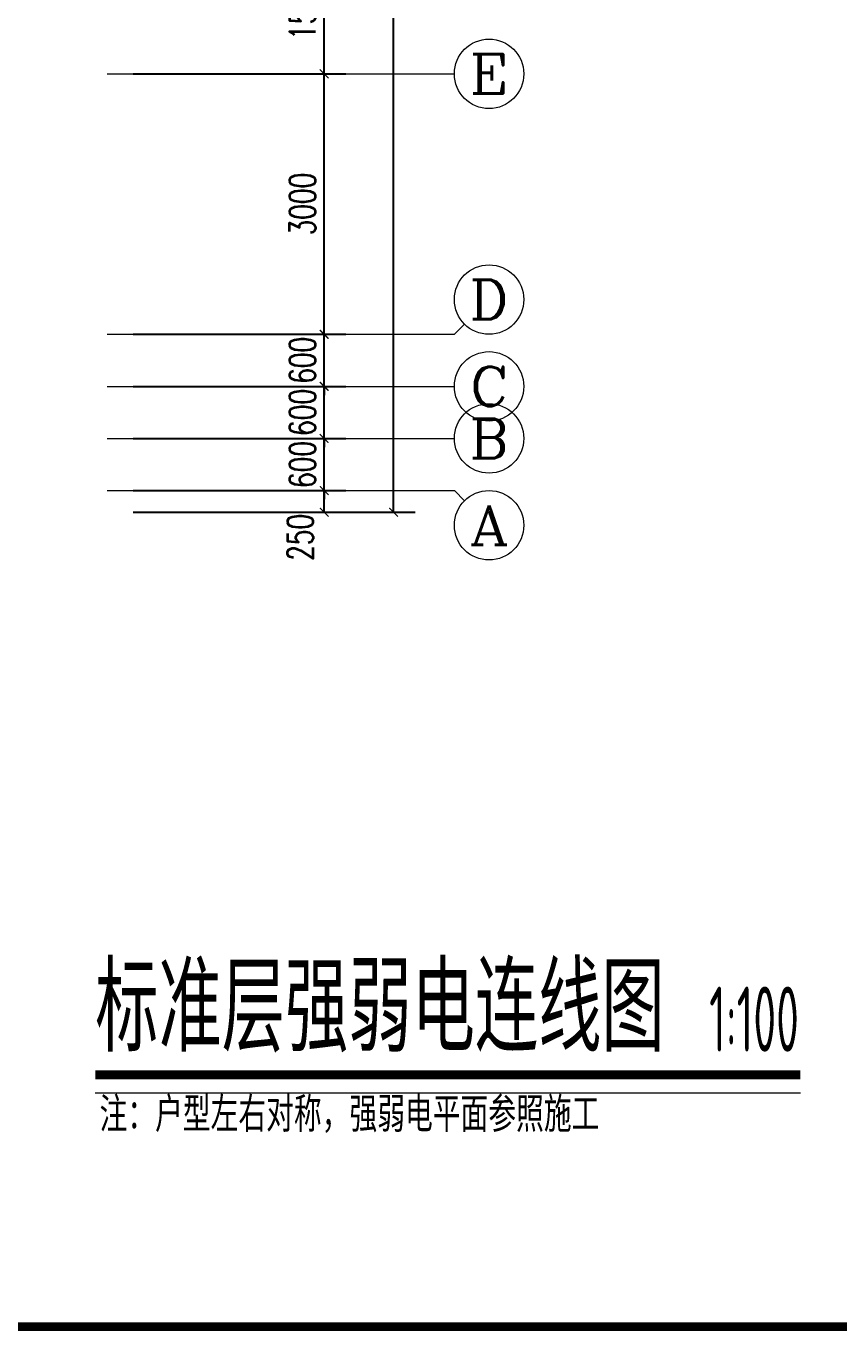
# Model space of a CAD drawing. Extents: x 3753737 to 4713801, y -857380 to 24339.
# Drawn here: x 4260179 to 4269545, y -747704 to -732673 of the extents above; entities that cross this region are included whole.
import ezdxf
from ezdxf.enums import TextEntityAlignment as Align

# ---------------------------------------------------------------- set-up
doc = ezdxf.new("R2010")
doc.units = 0
doc.header["$LTSCALE"] = 1000
doc.header["$MEASUREMENT"] = 0
doc.layers.get('0').update_dxf_attribs({"linetype": 'CONTINUOUS'})
doc.layers.get('Defpoints').update_dxf_attribs({"linetype": 'CONTINUOUS'})
doc.layers.add('!!DIM-照明', color=7, linetype='CONTINUOUS')
doc.layers.add('!!电气', color=1, linetype='CONTINUOUS')
for name, color, linetype, lineweight in [('AXIS', 114, 'CONTINUOUS', 20), ('AXIS_TEXT', 7, 'CONTINUOUS', 20), ('DIM_SYMB', 252, 'CONTINUOUS', 20), ('图框', 147, 'CONTINUOUS', 20)]:
    doc.layers.add(name, color=color, linetype=linetype, lineweight=lineweight)
doc.styles.add('_TCH_AXIS', font='COMPLEX', dxfattribs={"bigfont": 'GBCBIG'})
doc.styles.add('_TCH_DIM_T3', font='SIMPLEX.shx', dxfattribs={"width": 0.705882, "bigfont": 'GBCBIG.shx'})
doc.styles.add('_TEL_DIM', font='SIMPLEX', dxfattribs={"width": 0.8, "height": 3.5, "bigfont": 'HZTXT'})
doc.styles.add('COMPLEX', font='COMPLEX')
doc.styles.get("Standard").update_dxf_attribs({"font": 'gbenor.shx', "bigfont": 'gbcbig.shx'})
doc.dimstyles.new('_TCH_ARCH&&100', dxfattribs={"dimtxt": 297.5, "dimasz": 100, "dimexe": 250, "dimexo": 300, "dimgap": 100, "dimtad": 1, "dimdec": 0, "dimzin": 0, "dimdsep": 46, "dimtxsty": '_TCH_DIM_T3', "dimblk": 'ARCHTICK', "dimcen": 0.09, "dimclrt": 7, "dimazin": 2, "dimtfac": 1, "dimtdec": 0, "dimtix": 1, "dimtmove": 2, "dimatfit": 3, "dimfxl": 1, "dimtolj": 1, "dimtzin": 0, "dimarcsym": 0})

# ---------------------------------------------------------------- blocks, each defined once
blk = doc.blocks.new('_ArchTick')
at = {"color": 0, "linetype": 'ByBlock', "const_width": 0.15}
blk.add_lwpolyline([(-0.5, -0.5), (0.5, 0.5)], dxfattribs=at)
blk = doc.blocks.new('*D512')
at = {"layer": 'AXIS', "color": 0, "lineweight": -2, "transparency": 16777216}
for p, q in [((52300, 12650), (55550, 12650)), ((55300, -250), (55300, 12650)), ((52300, -250), (55550, -250))]:
    blk.add_line(p, q, dxfattribs=at)
at = {"layer": 'Defpoints', "color": 0, "transparency": 16777216}
for p in [(52000, 12650), (55300, 12650), (52000, -250)]:
    blk.add_point(p, dxfattribs=at)
at = {"layer": 'AXIS', "color": 0, "lineweight": -2, "transparency": 16777216, "xscale": 100, "yscale": 100, "zscale": 100}
for p, rotation in [((55300, 12650), 90), ((55300, -250), 270)]:
    blk.add_blockref('_ArchTick', p, dxfattribs=dict(at, rotation=rotation))
at = {"layer": 'AXIS', "color": 7, "transparency": 16777216, "insert": (55051, 6200), "char_height": 297.5, "attachment_point": 5, "rotation": 90, "style": '_TCH_DIM_T3'}
blk.add_mtext('\\A1;12900', dxfattribs=at)
blk = doc.blocks.new('*D513')
at = {"layer": 'AXIS', "color": 0, "lineweight": -2, "transparency": 16777216}
for p, q in [((52300, 0), (54750, 0)), ((54500, -250), (54500, 0)), ((52300, -250), (54750, -250))]:
    blk.add_line(p, q, dxfattribs=at)
at = {"layer": 'Defpoints', "color": 0, "transparency": 16777216}
for p in [(52000, 0), (54500, 0), (52000, -250)]:
    blk.add_point(p, dxfattribs=at)
at = {"layer": 'AXIS', "color": 0, "lineweight": -2, "transparency": 16777216, "xscale": 100, "yscale": 100, "zscale": 100}
for p, rotation in [((54500, 0), 90), ((54500, -250), 270)]:
    blk.add_blockref('_ArchTick', p, dxfattribs=dict(at, rotation=rotation))
at = {"layer": 'AXIS', "color": 7, "transparency": 16777216, "insert": (54225, -539), "char_height": 297.5, "attachment_point": 5, "rotation": 90, "style": '_TCH_DIM_T3'}
blk.add_mtext('\\A1;250', dxfattribs=at)
blk = doc.blocks.new('*D514')
at = {"layer": 'AXIS', "color": 0, "lineweight": -2, "transparency": 16777216}
for p, q in [((54500, 600), (54500, 700)), ((52300, 600), (54750, 600)), ((54500, 0), (54500, 600)), ((52300, 0), (54750, 0)), ((54500, 0), (54500, -100))]:
    blk.add_line(p, q, dxfattribs=at)
at = {"layer": 'Defpoints', "color": 0, "transparency": 16777216}
for p in [(52000, 600), (54500, 600), (52000, 0)]:
    blk.add_point(p, dxfattribs=at)
at = {"layer": 'AXIS', "color": 0, "lineweight": -2, "transparency": 16777216, "xscale": 100, "yscale": 100, "zscale": 100}
for p, rotation in [((54500, 600), 270), ((54500, 0), 90)]:
    blk.add_blockref('_ArchTick', p, dxfattribs=dict(at, rotation=rotation))
at = {"layer": 'AXIS', "color": 7, "transparency": 16777216, "insert": (54251, 300), "char_height": 297.5, "attachment_point": 5, "rotation": 90, "style": '_TCH_DIM_T3'}
blk.add_mtext('\\A1;600', dxfattribs=at)
blk = doc.blocks.new('*D515')
at = {"layer": 'AXIS', "color": 0, "lineweight": -2, "transparency": 16777216}
for p, q in [((54500, 1200), (54500, 1300)), ((52300, 1200), (54750, 1200)), ((54500, 600), (54500, 1200)), ((52300, 600), (54750, 600)), ((54500, 600), (54500, 500))]:
    blk.add_line(p, q, dxfattribs=at)
at = {"layer": 'Defpoints', "color": 0, "transparency": 16777216}
for p in [(52000, 1200), (54500, 1200), (52000, 600)]:
    blk.add_point(p, dxfattribs=at)
at = {"layer": 'AXIS', "color": 0, "lineweight": -2, "transparency": 16777216, "xscale": 100, "yscale": 100, "zscale": 100}
for p, rotation in [((54500, 1200), 270), ((54500, 600), 90)]:
    blk.add_blockref('_ArchTick', p, dxfattribs=dict(at, rotation=rotation))
at = {"layer": 'AXIS', "color": 7, "transparency": 16777216, "insert": (54251, 900), "char_height": 297.5, "attachment_point": 5, "rotation": 90, "style": '_TCH_DIM_T3'}
blk.add_mtext('\\A1;600', dxfattribs=at)
blk = doc.blocks.new('*D516')
at = {"layer": 'AXIS', "color": 0, "lineweight": -2, "transparency": 16777216}
for p, q in [((54500, 1800), (54500, 1900)), ((52300, 1800), (54750, 1800)), ((54500, 1200), (54500, 1800)), ((52300, 1200), (54750, 1200)), ((54500, 1200), (54500, 1100))]:
    blk.add_line(p, q, dxfattribs=at)
at = {"layer": 'Defpoints', "color": 0, "transparency": 16777216}
for p in [(52000, 1800), (54500, 1800), (52000, 1200)]:
    blk.add_point(p, dxfattribs=at)
at = {"layer": 'AXIS', "color": 0, "lineweight": -2, "transparency": 16777216, "xscale": 100, "yscale": 100, "zscale": 100}
for p, rotation in [((54500, 1800), 270), ((54500, 1200), 90)]:
    blk.add_blockref('_ArchTick', p, dxfattribs=dict(at, rotation=rotation))
at = {"layer": 'AXIS', "color": 7, "transparency": 16777216, "insert": (54251, 1500), "char_height": 297.5, "attachment_point": 5, "rotation": 90, "style": '_TCH_DIM_T3'}
blk.add_mtext('\\A1;600', dxfattribs=at)
blk = doc.blocks.new('*D517')
at = {"layer": 'AXIS', "color": 0, "lineweight": -2, "transparency": 16777216}
for p, q in [((52300, 4800), (54750, 4800)), ((54500, 1800), (54500, 4800)), ((52300, 1800), (54750, 1800))]:
    blk.add_line(p, q, dxfattribs=at)
at = {"layer": 'Defpoints', "color": 0, "transparency": 16777216}
for p in [(52000, 4800), (54500, 4800), (52000, 1800)]:
    blk.add_point(p, dxfattribs=at)
at = {"layer": 'AXIS', "color": 0, "lineweight": -2, "transparency": 16777216, "xscale": 100, "yscale": 100, "zscale": 100}
for p, rotation in [((54500, 4800), 90), ((54500, 1800), 270)]:
    blk.add_blockref('_ArchTick', p, dxfattribs=dict(at, rotation=rotation))
at = {"layer": 'AXIS', "color": 7, "transparency": 16777216, "insert": (54251, 3300), "char_height": 297.5, "attachment_point": 5, "rotation": 90, "style": '_TCH_DIM_T3'}
blk.add_mtext('\\A1;3000', dxfattribs=at)
blk = doc.blocks.new('*D518')
at = {"layer": 'AXIS', "color": 0, "lineweight": -2, "transparency": 16777216}
for p, q in [((52300, 6300), (54750, 6300)), ((54500, 4800), (54500, 6300)), ((52300, 4800), (54750, 4800))]:
    blk.add_line(p, q, dxfattribs=at)
at = {"layer": 'Defpoints', "color": 0, "transparency": 16777216}
for p in [(52000, 6300), (54500, 6300), (52000, 4800)]:
    blk.add_point(p, dxfattribs=at)
at = {"layer": 'AXIS', "color": 0, "lineweight": -2, "transparency": 16777216, "xscale": 100, "yscale": 100, "zscale": 100}
for p, rotation in [((54500, 6300), 90), ((54500, 4800), 270)]:
    blk.add_blockref('_ArchTick', p, dxfattribs=dict(at, rotation=rotation))
at = {"layer": 'AXIS', "color": 7, "transparency": 16777216, "insert": (54251, 5550), "char_height": 297.5, "attachment_point": 5, "rotation": 90, "style": '_TCH_DIM_T3'}
blk.add_mtext('\\A1;1500', dxfattribs=at)
blk = doc.blocks.new('_AXISO')
blk.add_circle((0, 0), 0.5)
at = {"layer": 'AXIS_TEXT', "style": 'COMPLEX', "width": 1.041667}
blk.add_attdef('A', text='', height=0.56, dxfattribs=at).set_placement((-0.25, -0.28), (0.25, -0.28), align=Align.FIT)
blk = doc.blocks.new('A$C1C403CBE')
at = {"layer": 'AXIS'}
for p, q in [((52000, 4800), (56000, 4800)), ((56117.2, 1917.2), (56000, 1800)), ((52000, 1800), (56000, 1800)), ((52000, 1200), (56000, 1200)), ((52000, 600), (56000, 600)), ((52000, 0), (56000, 0)), ((56117.2, -117.2), (56000, 0))]:
    blk.add_line(p, q, dxfattribs=at)
ref = blk.add_blockref('_AXISO', (56400, 4800), dxfattribs=dict(at, xscale=800, yscale=800, zscale=800))
ref.add_attrib('A', 'E', dxfattribs={"layer": 'AXIS_TEXT', "height": 452.5, "style": '_TCH_AXIS', "width": 1.3125}).set_placement((56173.7, 4573.7), (56626.3, 4573.7), align=Align.FIT)
ref = blk.add_blockref('_AXISO', (56400, 2200), dxfattribs=dict(at, xscale=800, yscale=800, zscale=800))
ref.add_attrib('A', 'D', dxfattribs={"layer": 'AXIS_TEXT', "height": 452.5, "style": '_TCH_AXIS', "width": 1.235294}).set_placement((56173.7, 1973.7), (56626.3, 1973.7), align=Align.FIT)
ref = blk.add_blockref('_AXISO', (56400, 1200), dxfattribs=dict(at, xscale=800, yscale=800, zscale=800))
ref.add_attrib('A', 'C', dxfattribs={"layer": 'AXIS_TEXT', "height": 452.5, "style": '_TCH_AXIS', "width": 1.4}).set_placement((56173.7, 973.7), (56626.3, 973.7), align=Align.FIT)
ref = blk.add_blockref('_AXISO', (56400, 600), dxfattribs=dict(at, xscale=800, yscale=800, zscale=800))
ref.add_attrib('A', 'B', dxfattribs={"layer": 'AXIS_TEXT', "height": 452.5, "style": '_TCH_AXIS', "width": 1.235294}).set_placement((56173.7, 373.7), (56626.3, 373.7), align=Align.FIT)
ref = blk.add_blockref('_AXISO', (56400, -400), dxfattribs=dict(at, xscale=800, yscale=800, zscale=800))
ref.add_attrib('A', 'A', dxfattribs={"layer": 'AXIS_TEXT', "height": 452.5, "style": '_TCH_AXIS', "width": 1.166667}).set_placement((56173.7, -626.3), (56626.3, -626.3), align=Align.FIT)
for p1, p2, distance, text, picture, middle in [((52000, -250), (52000, 12650), -3300, '12900', '*D512', (55051.2, 6200)), ((52000, 4800), (52000, 6300), -2500, '1500', '*D518', (54251.2, 5550)), ((52000, 1800), (52000, 4800), -2500, '3000', '*D517', (54251.2, 3300)), ((52000, 1200), (52000, 1800), -2500, '600', '*D516', (54251.2, 1500)), ((52000, 600), (52000, 1200), -2500, '600', '*D515', (54251.2, 900)), ((52000, 0), (52000, 600), -2500, '600', '*D514', (54251.2, 300))]:
    dim = blk.add_aligned_dim(p1=p1, p2=p2, distance=distance, text=text, dimstyle='_TCH_ARCH&&100', dxfattribs=at)
    dim.commit()
    dim.dimension.update_dxf_attribs({"geometry": picture, "text_midpoint": middle})
dim = blk.add_linear_dim(base=(54500, 0), p1=(52000, -250), p2=(52000, 0), angle=90, text='250', dimstyle='_TCH_ARCH&&100', dxfattribs=at)
dim.commit()
dim.dimension.update_dxf_attribs({"geometry": '*D513', "text_midpoint": (54225, -539), "dimtype": 129})

msp = doc.modelspace()

# ---------------------------------------------------------------- linework, layer by layer
at = {"layer": 'DIM_SYMB', "color": 252, "const_width": 105}
msp.add_lwpolyline([(4260975, -744752.8), (4269100.5, -744752.8)], dxfattribs=at)
at = {"layer": 'DIM_SYMB', "color": 252}
msp.add_lwpolyline([(4260975, -744962.8), (4269100.5, -744962.8)], dxfattribs=at)
at = {"layer": '图框', "const_width": 100}
msp.add_lwpolyline([(4277911, -747653.6), (4277911, -690253.6), (4197311, -690253.6), (4197311, -747653.6)], close=True, dxfattribs=at)

# ---------------------------------------------------------------- block references
at = {"layer": '!!电气'}
msp.add_blockref('A$C1C403CBE', (4209113.4, -738022.9), dxfattribs=at)

# ---------------------------------------------------------------- texts
at = {"layer": '!!DIM-照明', "style": '_TEL_DIM', "width": 0.8}
msp.add_text('注：户型左右对称，强弱电平面参照施工', height=400, dxfattribs=at).set_placement((4261025, -745411.1))
at = {"layer": 'DIM_SYMB', "color": 7}
msp.add_text('标准层强弱电连线图', height=1012.77, dxfattribs=at).set_placement((4260975, -744486.9))
at = {"layer": 'DIM_SYMB', "color": 7, "width": 0.6}
msp.add_text('1:100', height=750, dxfattribs=at).set_placement((4268050.2, -744486.9))

doc.saveas('drawing.dxf')
